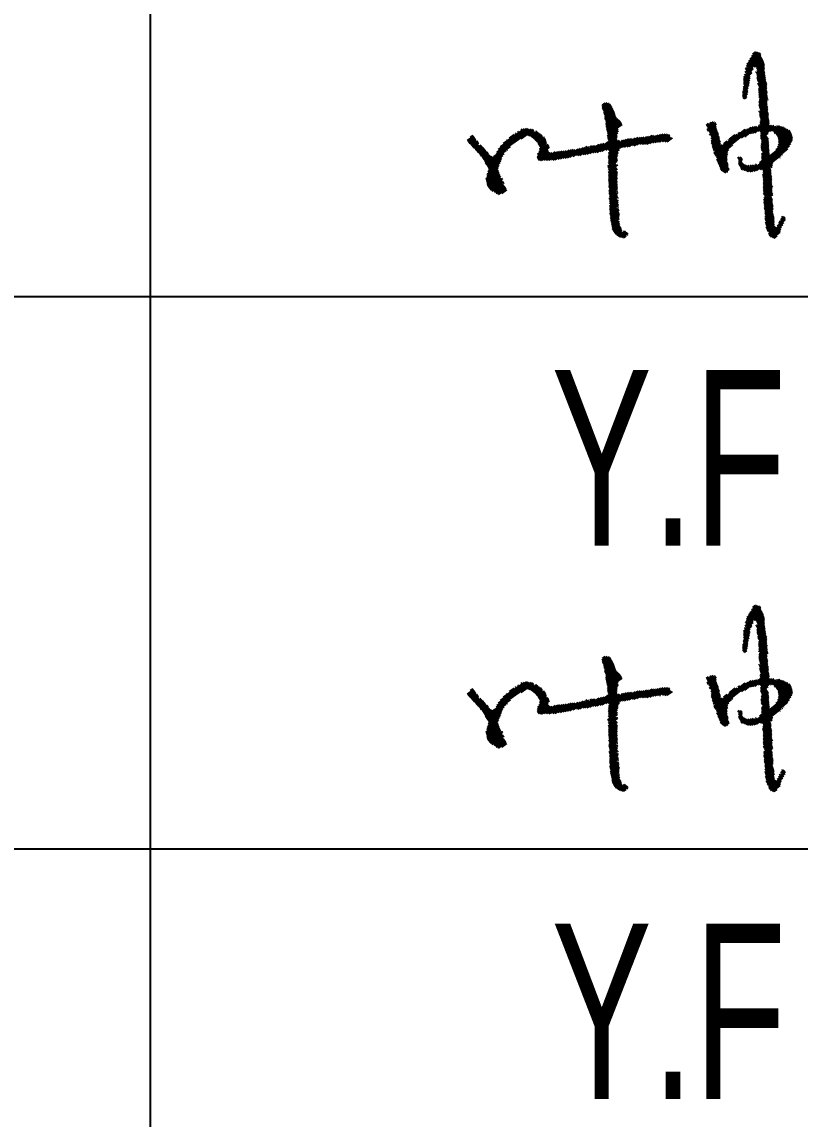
# Model space of a CAD drawing. Header units: millimetres. Extents: x -256 to 585, y -266 to 328.
# Drawn here: x 552.38 to 560.83, y -8.14 to 3.79 of the extents above; entities that cross this region are included whole.
import ezdxf

# ---------------------------------------------------------------- set-up
doc = ezdxf.new("R2010")
doc.units = ezdxf.units.MM
doc.styles.add('Arial Narrow', font='ARIALN.TTF', dxfattribs={"height": 0.2})

# ---------------------------------------------------------------- blocks, each defined once
blk = doc.blocks.new('Unknown-252070812-55925')
at = {"color": 7, "linetype": 'Continuous'}
for p, q in [((553.774, -17.219), (553.774, 24.834)), ((451.671, 0.803), (564.788, 0.803)), ((451.671, -5.205), (564.788, -5.205))]:
    blk.add_line(p, q, dxfattribs=at)
blk = doc.blocks.new('Unknown-252070812-55927')
at = {"color": 3, "linetype": 'Continuous'}
for p, q in [((560.308, 3.413), (560.37, 3.462)), ((560.321, 3.438), (560.354, 3.464)), ((560.236, 3.238), (560.426, 3.389)), ((560.248, 3.262), (560.421, 3.399)), ((560.257, 3.313), (560.408, 3.433)), ((560.257, 3.299), (560.409, 3.42)), ((560.259, 3.33), (560.407, 3.447)), ((560.265, 3.29), (560.415, 3.409)), ((560.278, 3.36), (560.396, 3.454)), ((560.29, 3.384), (560.381, 3.456)), ((560.334, 3.301), (560.431, 3.378)), ((560.35, 3.299), (560.436, 3.367)), ((560.362, 3.293), (560.439, 3.355)), ((560.363, 3.28), (560.443, 3.343)), ((560.224, 3.184), (560.309, 3.251)), ((560.224, 3.17), (560.31, 3.237)), ((560.242, 3.272), (560.264, 3.29)), ((560.247, 3.29), (560.25, 3.293)), ((560.248, 3.218), (560.325, 3.279)), ((560.252, 3.235), (560.324, 3.293)), ((560.352, 3.241), (560.357, 3.245)), ((560.358, 3.231), (560.449, 3.303)), ((560.366, 3.252), (560.372, 3.257)), ((560.366, 3.178), (560.45, 3.245)), ((560.367, 3.165), (560.452, 3.232)), ((560.368, 3.225), (560.449, 3.289)), ((560.368, 3.195), (560.449, 3.259)), ((560.369, 3.27), (560.447, 3.332)), ((560.369, 3.211), (560.449, 3.274)), ((560.374, 3.259), (560.449, 3.318)), ((560.219, 3.076), (560.282, 3.127)), ((560.219, 3.062), (560.28, 3.11)), ((560.221, 3.108), (560.288, 3.161)), ((560.224, 3.155), (560.292, 3.208)), ((560.224, 3.14), (560.289, 3.191)), ((560.224, 3.125), (560.293, 3.18)), ((560.228, 3.098), (560.284, 3.143)), ((560.231, 3.219), (560.234, 3.221)), ((560.233, 3.206), (560.247, 3.217)), ((560.37, 3.152), (560.453, 3.218)), ((560.374, 3.14), (560.455, 3.205)), ((560.376, 3.113), (560.459, 3.179)), ((560.379, 3.1), (560.461, 3.165)), ((560.384, 3.134), (560.457, 3.192)), ((560.384, 3.09), (560.463, 3.152)), ((560.386, 3.061), (560.472, 3.13)), ((560.386, 3.047), (560.472, 3.115)), ((560.39, 3.08), (560.465, 3.139)), ((560.213, 3.028), (560.271, 3.073)), ((560.213, 3.013), (560.267, 3.056)), ((560.213, 2.998), (560.267, 3.041)), ((560.213, 2.983), (560.267, 3.026)), ((560.213, 2.969), (560.261, 3.007)), ((560.219, 3.047), (560.275, 3.092)), ((560.219, 2.958), (560.257, 2.989)), ((560.386, 3.032), (560.472, 3.1)), ((560.386, 3.017), (560.472, 3.086)), ((560.391, 3.007), (560.472, 3.071)), ((560.391, 2.992), (560.472, 3.056)), ((560.391, 2.977), (560.474, 3.043)), ((560.391, 2.963), (560.479, 3.032)), ((560.391, 2.918), (560.479, 2.988)), ((560.395, 2.951), (560.477, 3.016)), ((560.398, 2.938), (560.476, 3)), ((558.684, 2.869), (558.739, 2.908)), ((558.685, 2.884), (558.717, 2.907)), ((558.685, 2.856), (558.754, 2.904)), ((558.688, 2.844), (558.766, 2.899)), ((558.692, 2.833), (558.776, 2.892)), ((558.696, 2.822), (558.782, 2.882)), ((558.705, 2.814), (558.787, 2.872)), ((560.229, 2.952), (560.254, 2.972)), ((560.388, 2.96), (560.389, 2.961)), ((560.391, 2.904), (560.48, 2.974)), ((560.391, 2.889), (560.484, 2.962)), ((560.391, 2.874), (560.478, 2.942)), ((560.391, 2.933), (560.392, 2.934)), ((560.392, 2.86), (560.478, 2.928)), ((560.392, 2.801), (560.484, 2.874)), ((560.396, 2.848), (560.478, 2.913)), ((560.399, 2.836), (560.478, 2.898)), ((560.402, 2.823), (560.478, 2.883)), ((560.48, 2.944), (560.487, 2.95)), ((558.702, 2.799), (558.793, 2.862)), ((558.704, 2.786), (558.799, 2.852)), ((558.707, 2.774), (558.804, 2.842)), ((558.712, 2.736), (558.817, 2.81)), ((558.713, 2.751), (558.813, 2.821)), ((558.715, 2.766), (558.809, 2.831)), ((558.716, 2.725), (558.821, 2.799)), ((558.722, 2.715), (558.825, 2.787)), ((558.724, 2.675), (558.838, 2.754)), ((558.725, 2.661), (558.844, 2.744)), ((558.726, 2.704), (558.829, 2.776)), ((558.726, 2.69), (558.833, 2.765)), ((560.387, 2.812), (560.397, 2.819)), ((560.397, 2.79), (560.483, 2.859)), ((560.397, 2.775), (560.483, 2.844)), ((560.397, 2.76), (560.483, 2.829)), ((560.399, 2.748), (560.483, 2.814)), ((560.401, 2.69), (560.489, 2.76)), ((560.402, 2.706), (560.489, 2.775)), ((560.402, 2.676), (560.489, 2.745)), ((560.405, 2.738), (560.489, 2.804)), ((560.406, 2.723), (560.489, 2.789)), ((557.558, 2.401), (557.88, 2.627)), ((557.579, 2.43), (557.866, 2.63)), ((557.611, 2.466), (557.84, 2.626)), ((558.727, 2.649), (558.852, 2.736)), ((558.729, 2.637), (558.861, 2.729)), ((558.732, 2.624), (558.87, 2.721)), ((558.735, 2.612), (558.878, 2.713)), ((558.738, 2.601), (558.886, 2.705)), ((558.741, 2.589), (558.892, 2.695)), ((558.742, 2.548), (558.856, 2.628)), ((558.743, 2.563), (558.899, 2.672)), ((558.744, 2.577), (558.896, 2.684)), ((559.816, 2.668), (559.84, 2.687)), ((559.819, 2.656), (559.853, 2.683)), ((559.825, 2.617), (559.92, 2.692)), ((559.826, 2.647), (559.894, 2.701)), ((559.829, 2.605), (559.925, 2.681)), ((559.832, 2.637), (559.899, 2.69)), ((559.841, 2.6), (559.923, 2.664)), ((559.846, 2.589), (559.923, 2.65)), ((559.855, 2.685), (559.87, 2.696)), ((559.856, 2.582), (559.924, 2.636)), ((559.907, 2.696), (559.912, 2.701)), ((559.915, 2.334), (560.303, 2.642)), ((559.924, 2.326), (560.328, 2.647)), ((560.196, 2.527), (560.352, 2.651)), ((560.232, 2.541), (560.368, 2.649)), ((560.262, 2.624), (560.267, 2.628)), ((560.295, 2.577), (560.495, 2.735)), ((560.324, 2.584), (560.498, 2.722)), ((560.342, 2.584), (560.499, 2.709)), ((560.38, 2.658), (560.382, 2.66)), ((560.381, 2.6), (560.5, 2.694)), ((560.396, 2.671), (560.397, 2.672)), ((560.399, 2.599), (560.497, 2.677)), ((560.406, 2.547), (560.554, 2.663)), ((560.407, 2.532), (560.558, 2.652)), ((560.409, 2.563), (560.535, 2.663)), ((560.411, 2.594), (560.503, 2.667)), ((560.412, 2.58), (560.517, 2.664)), ((560.512, 2.601), (560.575, 2.651)), ((560.534, 2.603), (560.603, 2.658)), ((560.546, 2.598), (560.619, 2.656)), ((560.552, 2.588), (560.627, 2.648)), ((560.557, 2.577), (560.644, 2.647)), ((560.569, 2.572), (560.659, 2.644)), ((560.576, 2.563), (560.668, 2.636)), ((560.58, 2.655), (560.584, 2.658)), ((560.583, 2.553), (560.678, 2.629)), ((557.221, 2.499), (557.29, 2.548)), ((557.224, 2.487), (557.296, 2.538)), ((557.231, 2.478), (557.303, 2.528)), ((557.239, 2.47), (557.31, 2.519)), ((557.247, 2.462), (557.315, 2.509)), ((557.253, 2.536), (557.28, 2.554)), ((557.509, 2.325), (557.931, 2.62)), ((557.533, 2.355), (557.915, 2.623)), ((557.54, 2.374), (557.895, 2.623)), ((557.676, 2.525), (557.729, 2.563)), ((557.741, 2.571), (557.753, 2.579)), ((557.767, 2.589), (557.778, 2.597)), ((557.803, 2.517), (557.941, 2.614)), ((557.804, 2.615), (557.812, 2.621)), ((557.875, 2.554), (557.941, 2.599)), ((557.891, 2.55), (557.951, 2.593)), ((557.903, 2.545), (557.978, 2.597)), ((557.913, 2.538), (557.987, 2.59)), ((557.922, 2.531), (557.995, 2.582)), ((557.932, 2.524), (558.005, 2.575)), ((557.941, 2.516), (558.015, 2.568)), ((557.95, 2.508), (558.026, 2.562)), ((557.958, 2.5), (558.034, 2.553)), ((557.962, 2.6), (557.964, 2.602)), ((557.966, 2.492), (558.035, 2.54)), ((557.974, 2.484), (558.043, 2.532)), ((557.982, 2.475), (558.058, 2.529)), ((557.987, 2.465), (558.066, 2.52)), ((557.991, 2.453), (558.071, 2.51)), ((558.051, 2.537), (558.052, 2.538)), ((558.582, 2.367), (558.846, 2.551)), ((558.606, 2.369), (558.845, 2.536)), ((558.627, 2.37), (558.844, 2.522)), ((558.66, 2.379), (558.845, 2.509)), ((558.744, 2.535), (558.854, 2.613)), ((558.746, 2.523), (558.861, 2.604)), ((558.749, 2.511), (558.853, 2.584)), ((558.753, 2.5), (558.847, 2.566)), ((558.755, 2.348), (558.994, 2.516)), ((558.756, 2.363), (558.974, 2.516)), ((558.761, 2.38), (558.947, 2.511)), ((558.877, 2.42), (559.014, 2.516)), ((558.905, 2.426), (559.047, 2.525)), ((558.926, 2.427), (559.076, 2.531)), ((558.953, 2.431), (559.098, 2.533)), ((558.978, 2.435), (559.117, 2.532)), ((559.013, 2.445), (559.141, 2.535)), ((559.029, 2.443), (559.169, 2.541)), ((559.06, 2.451), (559.191, 2.542)), ((559.094, 2.46), (559.227, 2.554)), ((559.113, 2.46), (559.246, 2.553)), ((559.133, 2.46), (559.265, 2.552)), ((559.153, 2.46), (559.29, 2.556)), ((559.173, 2.46), (559.32, 2.563)), ((559.201, 2.466), (559.346, 2.567)), ((559.234, 2.475), (559.366, 2.567)), ((559.259, 2.479), (559.385, 2.567)), ((559.284, 2.482), (559.403, 2.566)), ((559.315, 2.49), (559.418, 2.562)), ((559.334, 2.49), (559.42, 2.55)), ((559.351, 2.487), (559.427, 2.54)), ((559.368, 2.485), (559.432, 2.53)), ((559.39, 2.486), (559.449, 2.528)), ((559.848, 2.561), (559.928, 2.624)), ((559.861, 2.557), (559.934, 2.614)), ((559.867, 2.547), (559.936, 2.601)), ((559.868, 2.518), (559.946, 2.58)), ((559.87, 2.534), (559.942, 2.591)), ((559.873, 2.493), (559.951, 2.554)), ((559.873, 2.478), (559.957, 2.544)), ((559.873, 2.463), (559.958, 2.53)), ((559.88, 2.512), (559.949, 2.567)), ((559.88, 2.453), (559.959, 2.516)), ((559.902, 2.353), (560.237, 2.619)), ((559.908, 2.343), (560.255, 2.618)), ((560.006, 2.45), (560.149, 2.564)), ((560.059, 2.507), (560.061, 2.509)), ((560.067, 2.514), (560.129, 2.562)), ((560.161, 2.573), (560.179, 2.587)), ((560.292, 2.16), (560.751, 2.525)), ((560.311, 2.161), (560.75, 2.509)), ((560.315, 2.577), (560.318, 2.58)), ((560.409, 2.519), (560.486, 2.58)), ((560.413, 2.448), (560.491, 2.51)), ((560.415, 2.464), (560.49, 2.524)), ((560.416, 2.51), (560.468, 2.551)), ((560.417, 2.481), (560.484, 2.534)), ((560.419, 2.497), (560.478, 2.544)), ((560.573, 2.398), (560.751, 2.539)), ((560.589, 2.543), (560.69, 2.624)), ((560.592, 2.428), (560.749, 2.553)), ((560.594, 2.533), (560.704, 2.62)), ((560.598, 2.521), (560.709, 2.61)), ((560.599, 2.449), (560.744, 2.563)), ((560.601, 2.509), (560.725, 2.608)), ((560.603, 2.496), (560.731, 2.598)), ((560.603, 2.466), (560.74, 2.575)), ((560.604, 2.482), (560.736, 2.586)), ((557.255, 2.453), (557.313, 2.494)), ((557.263, 2.445), (557.333, 2.494)), ((557.271, 2.436), (557.338, 2.484)), ((557.278, 2.428), (557.343, 2.474)), ((557.286, 2.42), (557.337, 2.455)), ((557.294, 2.411), (557.347, 2.448)), ((557.302, 2.403), (557.369, 2.45)), ((557.31, 2.394), (557.375, 2.44)), ((557.317, 2.386), (557.384, 2.433)), ((557.325, 2.502), (557.325, 2.502)), ((557.325, 2.377), (557.393, 2.424)), ((557.333, 2.369), (557.401, 2.416)), ((557.341, 2.36), (557.409, 2.408)), ((557.348, 2.352), (557.416, 2.399)), ((557.358, 2.345), (557.421, 2.389)), ((557.416, 2.246), (557.685, 2.434)), ((557.424, 2.238), (557.64, 2.389)), ((557.643, 2.502), (557.646, 2.504)), ((557.648, 2.394), (557.655, 2.4)), ((557.979, 2.32), (558.096, 2.402)), ((557.981, 2.307), (558.095, 2.387)), ((557.982, 2.336), (558.111, 2.427)), ((557.985, 2.352), (558.107, 2.437)), ((557.999, 2.445), (558.069, 2.494)), ((557.999, 2.376), (558.103, 2.449)), ((558.004, 2.407), (558.079, 2.459)), ((558.006, 2.395), (558.095, 2.457)), ((558.007, 2.437), (558.078, 2.486)), ((558.01, 2.425), (558.079, 2.474)), ((558.07, 2.495), (558.074, 2.498)), ((558.15, 2.286), (558.295, 2.388)), ((558.204, 2.297), (558.35, 2.399)), ((558.229, 2.3), (558.373, 2.401)), ((558.259, 2.307), (558.39, 2.399)), ((558.282, 2.309), (558.422, 2.407)), ((558.305, 2.311), (558.448, 2.412)), ((558.313, 2.387), (558.324, 2.395)), ((558.333, 2.317), (558.481, 2.421)), ((558.366, 2.327), (558.502, 2.422)), ((558.403, 2.339), (558.537, 2.432)), ((558.42, 2.337), (558.544, 2.423)), ((558.442, 2.338), (558.592, 2.443)), ((558.477, 2.348), (558.611, 2.443)), ((558.496, 2.348), (558.649, 2.455)), ((558.507, 2.425), (558.521, 2.435)), ((558.519, 2.35), (558.68, 2.463)), ((558.549, 2.358), (558.705, 2.466)), ((558.55, 2.428), (558.57, 2.441)), ((558.684, 2.382), (558.851, 2.499)), ((558.723, 2.396), (558.87, 2.498)), ((558.747, 2.399), (558.88, 2.492)), ((558.753, 2.319), (558.87, 2.401)), ((558.754, 2.334), (558.864, 2.411)), ((558.759, 2.393), (558.918, 2.504)), ((558.865, 2.412), (558.876, 2.419)), ((558.894, 2.501), (558.895, 2.502)), ((559.306, 2.484), (559.312, 2.488)), ((559.882, 2.426), (559.97, 2.495)), ((559.883, 2.441), (559.962, 2.504)), ((559.887, 2.414), (559.968, 2.479)), ((559.893, 2.39), (559.97, 2.451)), ((559.894, 2.406), (559.97, 2.466)), ((559.899, 2.365), (560.005, 2.45)), ((559.909, 2.388), (559.99, 2.453)), ((559.933, 2.318), (560.087, 2.441)), ((559.936, 2.306), (560.058, 2.403)), ((560.005, 2.464), (560.043, 2.494)), ((560.093, 2.445), (560.104, 2.454)), ((560.335, 2.165), (560.745, 2.491)), ((560.362, 2.172), (560.735, 2.467)), ((560.397, 2.185), (560.719, 2.441)), ((560.412, 2.433), (560.492, 2.496)), ((560.412, 2.418), (560.493, 2.482)), ((560.413, 2.404), (560.493, 2.468)), ((560.414, 2.39), (560.494, 2.454)), ((560.415, 2.184), (560.7, 2.41)), ((560.42, 2.351), (560.497, 2.412)), ((560.42, 2.336), (560.498, 2.398)), ((560.422, 2.382), (560.495, 2.44)), ((560.428, 2.372), (560.496, 2.426)), ((557.361, 2.333), (557.428, 2.379)), ((557.371, 2.326), (557.439, 2.373)), ((557.378, 2.316), (557.448, 2.366)), ((557.385, 2.307), (557.449, 2.352)), ((557.391, 2.298), (557.458, 2.345)), ((557.398, 2.289), (557.467, 2.337)), ((557.403, 2.279), (557.475, 2.329)), ((557.408, 2.268), (557.487, 2.324)), ((557.414, 2.258), (557.507, 2.323)), ((557.428, 2.226), (557.617, 2.359)), ((557.435, 2.217), (557.603, 2.335)), ((557.444, 2.21), (557.593, 2.314)), ((557.449, 2.199), (557.59, 2.298)), ((557.451, 2.187), (557.581, 2.278)), ((557.983, 2.295), (558.103, 2.379)), ((557.992, 2.287), (558.111, 2.37)), ((558.006, 2.283), (558.123, 2.365)), ((558.024, 2.282), (558.141, 2.364)), ((558.05, 2.286), (558.176, 2.375)), ((558.07, 2.286), (558.201, 2.378)), ((558.089, 2.286), (558.224, 2.38)), ((558.107, 2.285), (558.248, 2.383)), ((558.134, 2.29), (558.269, 2.384)), ((558.173, 2.289), (558.311, 2.385)), ((558.746, 2.217), (558.848, 2.288)), ((558.748, 2.204), (558.847, 2.274)), ((558.751, 2.304), (558.856, 2.378)), ((558.753, 2.249), (558.843, 2.312)), ((558.754, 2.264), (558.849, 2.33)), ((558.755, 2.279), (558.854, 2.348)), ((558.756, 2.294), (558.856, 2.364)), ((558.759, 2.24), (558.849, 2.303)), ((559.927, 2.314), (559.932, 2.318)), ((559.928, 2.285), (560.048, 2.38)), ((559.934, 2.275), (560.044, 2.362)), ((559.939, 2.264), (560.05, 2.352)), ((559.943, 2.253), (560.04, 2.33)), ((559.948, 2.242), (560.04, 2.315)), ((559.953, 2.231), (560.04, 2.3)), ((559.957, 2.22), (560.04, 2.285)), ((559.962, 2.209), (560.042, 2.272)), ((560.159, 2.306), (560.175, 2.319)), ((560.167, 2.297), (560.192, 2.317)), ((560.167, 2.283), (560.205, 2.312)), ((560.167, 2.268), (560.208, 2.3)), ((560.167, 2.253), (560.206, 2.284)), ((560.167, 2.239), (560.206, 2.269)), ((560.395, 2.257), (560.502, 2.342)), ((560.42, 2.321), (560.499, 2.384)), ((560.42, 2.306), (560.5, 2.37)), ((560.42, 2.292), (560.501, 2.356)), ((560.429, 2.181), (560.629, 2.339)), ((560.614, 2.313), (560.617, 2.315)), ((560.636, 2.345), (560.643, 2.351)), ((560.652, 2.358), (560.654, 2.359)), ((557.422, 2.083), (557.55, 2.173)), ((557.424, 2.071), (557.557, 2.164)), ((557.428, 2.059), (557.563, 2.154)), ((557.433, 2.104), (557.55, 2.187)), ((557.434, 2.119), (557.554, 2.203)), ((557.435, 2.134), (557.559, 2.221)), ((557.445, 2.155), (557.565, 2.239)), ((557.448, 2.171), (557.574, 2.259)), ((557.554, 2.175), (557.558, 2.178)), ((558.75, 2.15), (558.834, 2.209)), ((558.753, 2.18), (558.838, 2.239)), ((558.754, 2.111), (558.837, 2.169)), ((558.755, 2.125), (558.849, 2.192)), ((558.755, 2.098), (558.85, 2.164)), ((558.755, 2.084), (558.849, 2.15)), ((558.756, 2.14), (558.844, 2.202)), ((558.76, 2.171), (558.853, 2.236)), ((558.764, 2.201), (558.83, 2.248)), ((558.845, 2.244), (558.847, 2.246)), ((559.969, 2.184), (560.052, 2.25)), ((559.97, 2.2), (560.048, 2.262)), ((559.976, 2.175), (560.052, 2.236)), ((559.986, 2.168), (560.052, 2.221)), ((559.996, 2.162), (560.053, 2.207)), ((560.005, 2.154), (560.062, 2.199)), ((560.016, 2.148), (560.065, 2.187)), ((560.046, 2.157), (560.048, 2.159)), ((560.173, 2.229), (560.21, 2.257)), ((560.179, 2.219), (560.217, 2.248)), ((560.185, 2.208), (560.227, 2.242)), ((560.189, 2.197), (560.237, 2.235)), ((560.193, 2.185), (560.249, 2.23)), ((560.207, 2.181), (560.263, 2.226)), ((560.221, 2.178), (560.281, 2.226)), ((560.234, 2.174), (560.288, 2.217)), ((560.247, 2.169), (560.327, 2.233)), ((560.259, 2.164), (560.343, 2.231)), ((560.275, 2.162), (560.366, 2.234)), ((560.291, 2.219), (560.306, 2.231)), ((560.352, 2.238), (560.36, 2.244)), ((560.43, 2.122), (560.516, 2.19)), ((560.43, 2.107), (560.518, 2.177)), ((560.431, 2.094), (560.518, 2.163)), ((560.432, 2.139), (560.514, 2.204)), ((560.434, 2.17), (560.537, 2.252)), ((560.435, 2.156), (560.535, 2.235)), ((560.437, 2.084), (560.518, 2.148)), ((560.518, 2.207), (560.531, 2.217)), ((557.43, 2.047), (557.563, 2.14)), ((557.432, 2.034), (557.571, 2.132)), ((557.434, 2.022), (557.576, 2.121)), ((557.436, 2.009), (557.58, 2.11)), ((557.441, 1.999), (557.578, 2.095)), ((557.447, 1.989), (557.588, 2.088)), ((557.454, 1.98), (557.603, 2.085)), ((557.462, 1.972), (557.597, 2.067)), ((557.471, 1.964), (557.604, 2.057)), ((557.48, 1.957), (557.613, 2.05)), ((557.489, 1.949), (557.604, 2.029)), ((557.595, 2.093), (557.596, 2.093)), ((557.61, 2.033), (557.619, 2.04)), ((558.756, 2.071), (558.848, 2.135)), ((558.757, 2.057), (558.846, 2.12)), ((558.757, 2.044), (558.845, 2.105)), ((558.757, 1.988), (558.848, 2.052)), ((558.758, 2.03), (558.85, 2.094)), ((558.758, 2.017), (558.846, 2.078)), ((558.759, 2.003), (558.845, 2.063)), ((558.763, 1.978), (558.846, 2.036)), ((560.437, 2.069), (560.518, 2.133)), ((560.437, 2.054), (560.524, 2.123)), ((560.437, 2.04), (560.526, 2.11)), ((560.437, 2.025), (560.527, 2.096)), ((560.437, 2.01), (560.528, 2.082)), ((560.437, 1.995), (560.528, 2.068)), ((560.437, 1.981), (560.527, 2.052)), ((560.437, 1.966), (560.527, 2.037)), ((557.507, 1.948), (557.608, 2.019)), ((557.514, 1.938), (557.619, 2.012)), ((557.526, 1.933), (557.625, 2.003)), ((557.532, 1.923), (557.632, 1.994)), ((557.544, 1.918), (557.638, 1.984)), ((557.556, 1.912), (557.641, 1.972)), ((557.591, 1.923), (557.646, 1.962)), ((558.759, 1.948), (558.849, 2.011)), ((558.759, 1.934), (558.85, 1.997)), ((558.759, 1.864), (558.842, 1.922)), ((558.76, 1.921), (558.851, 1.984)), ((558.761, 1.963), (558.849, 2.024)), ((558.763, 1.909), (558.84, 1.962)), ((558.764, 1.853), (558.85, 1.914)), ((558.768, 1.898), (558.839, 1.948)), ((558.768, 1.884), (558.839, 1.934)), ((558.843, 1.964), (558.851, 1.97)), ((558.844, 1.923), (558.855, 1.931)), ((558.847, 1.94), (558.855, 1.945)), ((560.436, 1.92), (560.539, 2.002)), ((560.437, 1.951), (560.528, 2.023)), ((560.439, 1.938), (560.532, 2.012)), ((560.441, 1.91), (560.529, 1.98)), ((560.441, 1.851), (560.539, 1.928)), ((560.442, 1.837), (560.536, 1.911)), ((560.443, 1.867), (560.531, 1.937)), ((560.45, 1.902), (560.529, 1.965)), ((560.45, 1.887), (560.529, 1.95)), ((558.765, 1.812), (558.842, 1.867)), ((558.765, 1.743), (558.859, 1.809)), ((558.766, 1.827), (558.855, 1.889)), ((558.766, 1.758), (558.855, 1.82)), ((558.767, 1.842), (558.845, 1.896)), ((558.767, 1.772), (558.856, 1.834)), ((558.768, 1.787), (558.86, 1.851)), ((558.77, 1.802), (558.847, 1.856)), ((558.77, 1.732), (558.861, 1.796)), ((558.85, 1.872), (558.86, 1.879)), ((560.44, 1.82), (560.525, 1.888)), ((560.445, 1.81), (560.53, 1.877)), ((560.446, 1.781), (560.535, 1.852)), ((560.446, 1.766), (560.535, 1.837)), ((560.448, 1.753), (560.535, 1.822)), ((560.449, 1.798), (560.535, 1.866)), ((560.452, 1.741), (560.539, 1.81)), ((560.459, 1.732), (560.542, 1.798)), ((558.768, 1.703), (558.852, 1.762)), ((558.769, 1.718), (558.843, 1.77)), ((558.769, 1.69), (558.865, 1.757)), ((558.774, 1.68), (558.866, 1.744)), ((558.775, 1.652), (558.866, 1.716)), ((558.776, 1.667), (558.865, 1.729)), ((558.776, 1.639), (558.871, 1.705)), ((558.778, 1.627), (558.873, 1.693)), ((558.781, 1.615), (558.869, 1.677)), ((558.852, 1.776), (558.861, 1.782)), ((560.452, 1.727), (560.453, 1.727)), ((560.453, 1.713), (560.543, 1.784)), ((560.453, 1.639), (560.541, 1.709)), ((560.455, 1.67), (560.539, 1.736)), ((560.456, 1.7), (560.543, 1.769)), ((560.457, 1.686), (560.541, 1.753)), ((560.458, 1.599), (560.552, 1.673)), ((560.459, 1.628), (560.546, 1.698)), ((560.463, 1.617), (560.549, 1.685)), ((560.466, 1.664), (560.536, 1.72)), ((560.623, 1.641), (560.662, 1.672)), ((560.637, 1.667), (560.648, 1.676)), ((558.784, 1.603), (558.866, 1.661)), ((558.787, 1.591), (558.867, 1.647)), ((558.789, 1.579), (558.856, 1.626)), ((558.79, 1.565), (558.868, 1.62)), ((558.791, 1.552), (558.866, 1.605)), ((558.794, 1.54), (558.874, 1.597)), ((558.797, 1.529), (558.87, 1.58)), ((558.802, 1.518), (558.88, 1.573)), ((558.808, 1.509), (558.885, 1.562)), ((558.814, 1.499), (558.889, 1.552)), ((558.868, 1.62), (558.871, 1.622)), ((560.453, 1.654), (560.461, 1.66)), ((560.46, 1.585), (560.553, 1.659)), ((560.464, 1.574), (560.554, 1.645)), ((560.465, 1.545), (560.553, 1.615)), ((560.468, 1.562), (560.555, 1.631)), ((560.473, 1.536), (560.551, 1.599)), ((560.478, 1.526), (560.556, 1.588)), ((560.48, 1.513), (560.554, 1.571)), ((560.49, 1.506), (560.564, 1.565)), ((560.497, 1.497), (560.575, 1.558)), ((560.557, 1.5), (560.632, 1.56)), ((560.566, 1.522), (560.648, 1.587)), ((560.575, 1.544), (560.657, 1.609)), ((560.588, 1.569), (560.673, 1.636)), ((560.603, 1.596), (560.675, 1.653)), ((560.61, 1.616), (560.625, 1.628)), ((560.633, 1.634), (560.672, 1.665)), ((558.821, 1.49), (558.894, 1.541)), ((558.829, 1.481), (558.895, 1.527)), ((558.838, 1.474), (558.893, 1.512)), ((558.847, 1.467), (558.905, 1.507)), ((558.857, 1.459), (558.936, 1.515)), ((558.868, 1.453), (558.944, 1.507)), ((558.883, 1.449), (558.924, 1.479)), ((558.895, 1.444), (558.964, 1.493)), ((558.914, 1.513), (558.919, 1.517)), ((558.916, 1.445), (558.944, 1.464)), ((558.924, 1.479), (558.954, 1.5)), ((558.95, 1.469), (558.963, 1.478)), ((560.495, 1.481), (560.575, 1.544)), ((560.498, 1.468), (560.566, 1.522)), ((560.511, 1.463), (560.557, 1.5)), ((560.514, 1.451), (560.547, 1.478)), ((560.528, 1.447), (560.538, 1.455)), ((560.537, 1.44), (560.618, 1.504)), ((560.538, 1.455), (560.621, 1.521)), ((560.547, 1.478), (560.625, 1.539)), ((560.554, 1.439), (560.584, 1.462)), ((560.248, -2.758), (560.421, -2.621)), ((560.257, -2.707), (560.408, -2.587)), ((560.257, -2.721), (560.409, -2.6)), ((560.259, -2.69), (560.407, -2.573)), ((560.265, -2.73), (560.415, -2.61)), ((560.278, -2.66), (560.396, -2.566)), ((560.29, -2.636), (560.381, -2.564)), ((560.308, -2.607), (560.37, -2.558)), ((560.321, -2.581), (560.354, -2.556)), ((560.236, -2.782), (560.426, -2.631)), ((560.242, -2.748), (560.264, -2.73)), ((560.247, -2.729), (560.25, -2.727)), ((560.248, -2.802), (560.325, -2.741)), ((560.252, -2.784), (560.324, -2.727)), ((560.334, -2.719), (560.431, -2.642)), ((560.35, -2.721), (560.436, -2.653)), ((560.358, -2.788), (560.449, -2.716)), ((560.362, -2.727), (560.439, -2.665)), ((560.363, -2.74), (560.443, -2.677)), ((560.368, -2.795), (560.449, -2.731)), ((560.369, -2.75), (560.447, -2.688)), ((560.374, -2.761), (560.449, -2.702)), ((560.221, -2.912), (560.288, -2.859)), ((560.224, -2.836), (560.309, -2.769)), ((560.224, -2.85), (560.31, -2.782)), ((560.224, -2.865), (560.292, -2.812)), ((560.224, -2.88), (560.289, -2.829)), ((560.224, -2.895), (560.293, -2.84)), ((560.231, -2.801), (560.234, -2.799)), ((560.233, -2.814), (560.247, -2.803)), ((560.352, -2.779), (560.357, -2.775)), ((560.366, -2.768), (560.372, -2.763)), ((560.366, -2.842), (560.45, -2.775)), ((560.367, -2.855), (560.452, -2.788)), ((560.368, -2.825), (560.449, -2.761)), ((560.369, -2.809), (560.449, -2.746)), ((560.37, -2.868), (560.453, -2.801)), ((560.374, -2.88), (560.455, -2.815)), ((560.376, -2.907), (560.459, -2.841)), ((560.379, -2.92), (560.461, -2.855)), ((560.384, -2.886), (560.457, -2.828)), ((560.213, -2.992), (560.271, -2.947)), ((560.213, -3.007), (560.267, -2.964)), ((560.213, -3.022), (560.267, -2.979)), ((560.219, -2.943), (560.282, -2.893)), ((560.219, -2.958), (560.28, -2.91)), ((560.219, -2.973), (560.275, -2.928)), ((560.228, -2.922), (560.284, -2.877)), ((560.384, -2.93), (560.463, -2.868)), ((560.386, -2.959), (560.472, -2.89)), ((560.386, -2.973), (560.472, -2.905)), ((560.386, -2.988), (560.472, -2.92)), ((560.386, -3.003), (560.472, -2.934)), ((560.39, -2.94), (560.465, -2.881)), ((560.391, -3.013), (560.472, -2.949)), ((560.391, -3.028), (560.472, -2.964)), ((560.391, -3.043), (560.474, -2.977)), ((560.213, -3.037), (560.267, -2.994)), ((560.213, -3.051), (560.261, -3.013)), ((560.219, -3.062), (560.257, -3.031)), ((560.229, -3.068), (560.254, -3.048)), ((560.388, -3.06), (560.389, -3.059)), ((560.391, -3.057), (560.479, -2.988)), ((560.391, -3.102), (560.479, -3.032)), ((560.391, -3.116), (560.48, -3.046)), ((560.391, -3.131), (560.484, -3.058)), ((560.391, -3.146), (560.478, -3.077)), ((560.391, -3.087), (560.392, -3.086)), ((560.392, -3.16), (560.478, -3.092)), ((560.395, -3.069), (560.477, -3.004)), ((560.398, -3.082), (560.476, -3.02)), ((560.48, -3.076), (560.487, -3.07)), ((558.684, -3.151), (558.739, -3.112)), ((558.685, -3.136), (558.717, -3.113)), ((558.685, -3.164), (558.754, -3.116)), ((558.688, -3.176), (558.766, -3.121)), ((558.692, -3.187), (558.776, -3.128)), ((558.696, -3.198), (558.782, -3.138)), ((558.702, -3.221), (558.793, -3.158)), ((558.704, -3.234), (558.799, -3.168)), ((558.705, -3.206), (558.787, -3.148)), ((558.707, -3.245), (558.804, -3.178)), ((558.712, -3.284), (558.817, -3.21)), ((558.713, -3.269), (558.813, -3.199)), ((558.715, -3.254), (558.809, -3.188)), ((558.716, -3.295), (558.821, -3.221)), ((560.387, -3.208), (560.397, -3.2)), ((560.392, -3.219), (560.484, -3.146)), ((560.396, -3.172), (560.478, -3.107)), ((560.397, -3.23), (560.483, -3.161)), ((560.397, -3.245), (560.483, -3.176)), ((560.397, -3.259), (560.483, -3.191)), ((560.399, -3.184), (560.478, -3.122)), ((560.399, -3.272), (560.483, -3.206)), ((560.402, -3.196), (560.478, -3.136)), ((560.405, -3.282), (560.489, -3.216)), ((558.722, -3.305), (558.825, -3.233)), ((558.724, -3.345), (558.838, -3.266)), ((558.725, -3.358), (558.844, -3.275)), ((558.726, -3.316), (558.829, -3.244)), ((558.726, -3.33), (558.833, -3.255)), ((558.727, -3.371), (558.852, -3.284)), ((558.729, -3.383), (558.861, -3.291)), ((558.732, -3.395), (558.87, -3.299)), ((558.735, -3.407), (558.878, -3.307)), ((558.738, -3.419), (558.886, -3.315)), ((558.741, -3.43), (558.892, -3.325)), ((558.744, -3.443), (558.896, -3.336)), ((559.816, -3.352), (559.84, -3.333)), ((559.819, -3.364), (559.853, -3.337)), ((559.825, -3.403), (559.92, -3.328)), ((559.826, -3.373), (559.894, -3.319)), ((559.829, -3.415), (559.925, -3.339)), ((559.832, -3.383), (559.899, -3.33)), ((559.855, -3.335), (559.87, -3.324)), ((559.907, -3.324), (559.912, -3.319)), ((560.295, -3.443), (560.495, -3.285)), ((560.324, -3.436), (560.498, -3.297)), ((560.342, -3.436), (560.499, -3.311)), ((560.381, -3.42), (560.5, -3.326)), ((560.401, -3.33), (560.489, -3.26)), ((560.402, -3.314), (560.489, -3.245)), ((560.402, -3.344), (560.489, -3.275)), ((560.406, -3.297), (560.489, -3.231)), ((557.509, -3.695), (557.931, -3.4)), ((557.533, -3.665), (557.915, -3.397)), ((557.54, -3.646), (557.895, -3.397)), ((557.558, -3.619), (557.88, -3.393)), ((557.579, -3.59), (557.866, -3.389)), ((557.611, -3.554), (557.84, -3.394)), ((557.676, -3.494), (557.729, -3.457)), ((557.741, -3.449), (557.753, -3.441)), ((557.767, -3.431), (557.778, -3.423)), ((557.803, -3.503), (557.941, -3.406)), ((557.804, -3.405), (557.812, -3.399)), ((557.875, -3.466), (557.941, -3.42)), ((557.891, -3.469), (557.951, -3.427)), ((557.903, -3.475), (557.978, -3.422)), ((557.913, -3.482), (557.987, -3.43)), ((557.922, -3.489), (557.995, -3.438)), ((557.932, -3.496), (558.005, -3.445)), ((557.941, -3.504), (558.015, -3.452)), ((557.95, -3.512), (558.026, -3.458)), ((557.962, -3.42), (557.964, -3.418)), ((558.742, -3.472), (558.856, -3.392)), ((558.743, -3.457), (558.899, -3.348)), ((558.744, -3.485), (558.854, -3.407)), ((558.746, -3.497), (558.861, -3.416)), ((558.749, -3.509), (558.853, -3.436)), ((558.753, -3.52), (558.847, -3.454)), ((559.173, -3.56), (559.32, -3.457)), ((559.201, -3.554), (559.346, -3.452)), ((559.234, -3.545), (559.366, -3.453)), ((559.259, -3.541), (559.385, -3.453)), ((559.284, -3.537), (559.403, -3.454)), ((559.315, -3.53), (559.418, -3.458)), ((559.841, -3.42), (559.923, -3.356)), ((559.846, -3.431), (559.923, -3.37)), ((559.848, -3.459), (559.928, -3.395)), ((559.856, -3.438), (559.924, -3.384)), ((559.861, -3.463), (559.934, -3.406)), ((559.867, -3.473), (559.936, -3.419)), ((559.868, -3.502), (559.946, -3.44)), ((559.87, -3.486), (559.942, -3.429)), ((559.88, -3.507), (559.949, -3.453)), ((559.902, -3.667), (560.237, -3.401)), ((559.908, -3.677), (560.255, -3.402)), ((559.915, -3.686), (560.303, -3.378)), ((559.924, -3.694), (560.328, -3.373)), ((560.006, -3.57), (560.149, -3.456)), ((560.067, -3.506), (560.129, -3.457)), ((560.161, -3.447), (560.179, -3.433)), ((560.196, -3.493), (560.352, -3.369)), ((560.232, -3.479), (560.368, -3.371)), ((560.262, -3.396), (560.267, -3.392)), ((560.315, -3.443), (560.318, -3.44)), ((560.38, -3.361), (560.382, -3.36)), ((560.396, -3.349), (560.397, -3.348)), ((560.399, -3.421), (560.497, -3.343)), ((560.406, -3.473), (560.554, -3.357)), ((560.407, -3.487), (560.558, -3.367)), ((560.409, -3.457), (560.535, -3.357)), ((560.409, -3.501), (560.486, -3.44)), ((560.411, -3.425), (560.503, -3.353)), ((560.412, -3.44), (560.517, -3.356)), ((560.512, -3.419), (560.575, -3.369)), ((560.534, -3.417), (560.603, -3.362)), ((560.546, -3.422), (560.619, -3.364)), ((560.552, -3.432), (560.627, -3.372)), ((560.557, -3.443), (560.644, -3.373)), ((560.569, -3.448), (560.659, -3.376)), ((560.576, -3.457), (560.668, -3.384)), ((560.58, -3.365), (560.584, -3.362)), ((560.583, -3.466), (560.678, -3.391)), ((560.589, -3.476), (560.69, -3.396)), ((560.594, -3.487), (560.704, -3.4)), ((560.598, -3.499), (560.709, -3.41)), ((560.599, -3.571), (560.744, -3.457)), ((560.601, -3.511), (560.725, -3.412)), ((560.603, -3.524), (560.731, -3.422)), ((560.603, -3.554), (560.74, -3.445)), ((560.604, -3.538), (560.736, -3.433)), ((557.221, -3.521), (557.29, -3.472)), ((557.224, -3.533), (557.296, -3.482)), ((557.231, -3.541), (557.303, -3.491)), ((557.239, -3.55), (557.31, -3.5)), ((557.247, -3.558), (557.315, -3.511)), ((557.253, -3.484), (557.28, -3.465)), ((557.255, -3.567), (557.313, -3.526)), ((557.263, -3.575), (557.333, -3.526)), ((557.271, -3.583), (557.338, -3.536)), ((557.278, -3.592), (557.343, -3.546)), ((557.286, -3.6), (557.337, -3.565)), ((557.294, -3.609), (557.347, -3.571)), ((557.302, -3.617), (557.369, -3.57)), ((557.325, -3.518), (557.325, -3.518)), ((557.643, -3.517), (557.646, -3.516)), ((557.958, -3.519), (558.034, -3.466)), ((557.966, -3.528), (558.035, -3.48)), ((557.974, -3.536), (558.043, -3.488)), ((557.982, -3.544), (558.058, -3.491)), ((557.987, -3.555), (558.066, -3.5)), ((557.991, -3.566), (558.071, -3.51)), ((557.999, -3.575), (558.069, -3.526)), ((557.999, -3.644), (558.103, -3.571)), ((558.004, -3.613), (558.079, -3.56)), ((558.006, -3.625), (558.095, -3.563)), ((558.007, -3.583), (558.078, -3.533)), ((558.01, -3.595), (558.079, -3.546)), ((558.051, -3.483), (558.052, -3.482)), ((558.07, -3.525), (558.074, -3.522)), ((558.442, -3.682), (558.592, -3.577)), ((558.477, -3.671), (558.611, -3.577)), ((558.496, -3.672), (558.649, -3.565)), ((558.519, -3.67), (558.68, -3.557)), ((558.549, -3.662), (558.705, -3.554)), ((558.55, -3.592), (558.57, -3.578)), ((558.582, -3.653), (558.846, -3.469)), ((558.606, -3.651), (558.845, -3.483)), ((558.627, -3.65), (558.844, -3.498)), ((558.66, -3.641), (558.845, -3.511)), ((558.684, -3.638), (558.851, -3.521)), ((558.723, -3.624), (558.87, -3.521)), ((558.747, -3.621), (558.88, -3.528)), ((558.755, -3.672), (558.994, -3.504)), ((558.756, -3.657), (558.974, -3.504)), ((558.759, -3.627), (558.918, -3.516)), ((558.761, -3.639), (558.947, -3.509)), ((558.877, -3.6), (559.014, -3.504)), ((558.894, -3.519), (558.895, -3.518)), ((558.905, -3.594), (559.047, -3.495)), ((558.926, -3.593), (559.076, -3.489)), ((558.953, -3.589), (559.098, -3.487)), ((558.978, -3.585), (559.117, -3.488)), ((559.013, -3.575), (559.141, -3.485)), ((559.029, -3.577), (559.169, -3.479)), ((559.06, -3.569), (559.191, -3.478)), ((559.094, -3.56), (559.227, -3.466)), ((559.113, -3.56), (559.246, -3.467)), ((559.133, -3.56), (559.265, -3.468)), ((559.153, -3.56), (559.29, -3.464)), ((559.306, -3.536), (559.312, -3.532)), ((559.334, -3.53), (559.42, -3.47)), ((559.351, -3.533), (559.427, -3.48)), ((559.368, -3.535), (559.432, -3.49)), ((559.39, -3.533), (559.449, -3.492)), ((559.873, -3.527), (559.951, -3.466)), ((559.873, -3.542), (559.957, -3.476)), ((559.873, -3.557), (559.958, -3.49)), ((559.88, -3.566), (559.959, -3.504)), ((559.882, -3.594), (559.97, -3.525)), ((559.883, -3.579), (559.962, -3.516)), ((559.887, -3.605), (559.968, -3.541)), ((559.893, -3.63), (559.97, -3.569)), ((559.894, -3.614), (559.97, -3.554)), ((559.899, -3.655), (560.005, -3.57)), ((559.909, -3.632), (559.99, -3.567)), ((559.933, -3.702), (560.087, -3.579)), ((560.005, -3.556), (560.043, -3.526)), ((560.059, -3.513), (560.061, -3.511)), ((560.093, -3.575), (560.104, -3.566)), ((560.292, -3.86), (560.751, -3.495)), ((560.311, -3.859), (560.75, -3.51)), ((560.335, -3.855), (560.745, -3.529)), ((560.362, -3.848), (560.735, -3.552)), ((560.397, -3.835), (560.719, -3.579)), ((560.412, -3.587), (560.492, -3.524)), ((560.412, -3.602), (560.493, -3.538)), ((560.413, -3.572), (560.491, -3.51)), ((560.413, -3.616), (560.493, -3.552)), ((560.414, -3.63), (560.494, -3.566)), ((560.415, -3.555), (560.49, -3.496)), ((560.416, -3.51), (560.468, -3.469)), ((560.417, -3.539), (560.484, -3.486)), ((560.419, -3.523), (560.478, -3.476)), ((560.573, -3.622), (560.751, -3.481)), ((560.592, -3.592), (560.749, -3.467)), ((557.31, -3.626), (557.375, -3.58)), ((557.317, -3.634), (557.384, -3.587)), ((557.325, -3.643), (557.393, -3.595)), ((557.333, -3.651), (557.401, -3.603)), ((557.341, -3.66), (557.409, -3.612)), ((557.348, -3.668), (557.416, -3.621)), ((557.358, -3.675), (557.421, -3.631)), ((557.361, -3.687), (557.428, -3.64)), ((557.371, -3.694), (557.439, -3.647)), ((557.378, -3.703), (557.448, -3.654)), ((557.385, -3.712), (557.449, -3.668)), ((557.391, -3.722), (557.458, -3.675)), ((557.398, -3.731), (557.467, -3.683)), ((557.403, -3.741), (557.475, -3.691)), ((557.408, -3.751), (557.487, -3.696)), ((557.414, -3.762), (557.507, -3.696)), ((557.416, -3.774), (557.685, -3.585)), ((557.424, -3.782), (557.64, -3.631)), ((557.428, -3.794), (557.617, -3.661)), ((557.435, -3.803), (557.603, -3.685)), ((557.648, -3.626), (557.655, -3.62)), ((557.979, -3.7), (558.096, -3.618)), ((557.981, -3.713), (558.095, -3.633)), ((557.982, -3.684), (558.111, -3.593)), ((557.983, -3.725), (558.103, -3.641)), ((557.985, -3.668), (558.107, -3.583)), ((557.992, -3.733), (558.111, -3.649)), ((558.006, -3.737), (558.123, -3.655)), ((558.024, -3.738), (558.141, -3.656)), ((558.05, -3.734), (558.176, -3.645)), ((558.07, -3.733), (558.201, -3.642)), ((558.089, -3.734), (558.224, -3.639)), ((558.107, -3.735), (558.248, -3.637)), ((558.134, -3.73), (558.269, -3.636)), ((558.15, -3.734), (558.295, -3.632)), ((558.173, -3.731), (558.311, -3.635)), ((558.204, -3.723), (558.35, -3.621)), ((558.229, -3.72), (558.373, -3.619)), ((558.259, -3.713), (558.39, -3.621)), ((558.282, -3.711), (558.422, -3.612)), ((558.305, -3.708), (558.448, -3.608)), ((558.313, -3.633), (558.324, -3.625)), ((558.333, -3.703), (558.481, -3.599)), ((558.366, -3.693), (558.502, -3.598)), ((558.403, -3.681), (558.537, -3.588)), ((558.42, -3.683), (558.544, -3.597)), ((558.507, -3.594), (558.521, -3.585)), ((558.751, -3.716), (558.856, -3.642)), ((558.753, -3.701), (558.87, -3.619)), ((558.754, -3.686), (558.864, -3.609)), ((558.754, -3.756), (558.849, -3.689)), ((558.755, -3.741), (558.854, -3.672)), ((558.756, -3.726), (558.856, -3.656)), ((558.865, -3.608), (558.876, -3.601)), ((559.928, -3.735), (560.048, -3.64)), ((559.934, -3.745), (560.044, -3.658)), ((559.936, -3.714), (560.058, -3.617)), ((559.939, -3.756), (560.05, -3.668)), ((559.943, -3.767), (560.04, -3.69)), ((560.395, -3.763), (560.502, -3.678)), ((560.415, -3.836), (560.7, -3.61)), ((560.42, -3.669), (560.497, -3.608)), ((560.42, -3.684), (560.498, -3.622)), ((560.42, -3.699), (560.499, -3.636)), ((560.42, -3.713), (560.5, -3.65)), ((560.42, -3.728), (560.501, -3.664)), ((560.422, -3.638), (560.495, -3.58)), ((560.428, -3.648), (560.496, -3.594)), ((560.429, -3.839), (560.629, -3.681)), ((560.636, -3.675), (560.643, -3.669)), ((560.652, -3.662), (560.654, -3.66)), ((557.434, -3.901), (557.554, -3.817)), ((557.435, -3.886), (557.559, -3.799)), ((557.444, -3.81), (557.593, -3.706)), ((557.445, -3.865), (557.565, -3.781)), ((557.448, -3.849), (557.574, -3.761)), ((557.449, -3.821), (557.59, -3.722)), ((557.451, -3.833), (557.581, -3.742)), ((558.746, -3.803), (558.848, -3.732)), ((558.748, -3.816), (558.847, -3.746)), ((558.75, -3.87), (558.834, -3.811)), ((558.753, -3.77), (558.843, -3.707)), ((558.753, -3.84), (558.838, -3.781)), ((558.756, -3.88), (558.844, -3.818)), ((558.759, -3.78), (558.849, -3.717)), ((558.76, -3.849), (558.853, -3.784)), ((558.764, -3.818), (558.83, -3.772)), ((558.845, -3.776), (558.847, -3.774)), ((559.927, -3.706), (559.932, -3.702)), ((559.948, -3.778), (560.04, -3.705)), ((559.953, -3.789), (560.04, -3.72)), ((559.957, -3.8), (560.04, -3.734)), ((559.962, -3.811), (560.042, -3.748)), ((559.969, -3.836), (560.052, -3.77)), ((559.97, -3.819), (560.048, -3.758)), ((559.976, -3.845), (560.052, -3.784)), ((559.986, -3.851), (560.052, -3.799)), ((559.996, -3.858), (560.053, -3.813)), ((560.159, -3.714), (560.175, -3.701)), ((560.167, -3.723), (560.192, -3.703)), ((560.167, -3.737), (560.205, -3.707)), ((560.167, -3.752), (560.208, -3.72)), ((560.167, -3.767), (560.206, -3.736)), ((560.167, -3.781), (560.206, -3.751)), ((560.173, -3.791), (560.21, -3.762)), ((560.179, -3.801), (560.217, -3.772)), ((560.185, -3.812), (560.227, -3.778)), ((560.189, -3.823), (560.237, -3.785)), ((560.193, -3.835), (560.249, -3.79)), ((560.207, -3.839), (560.263, -3.794)), ((560.221, -3.842), (560.281, -3.794)), ((560.234, -3.846), (560.288, -3.803)), ((560.247, -3.851), (560.327, -3.787)), ((560.259, -3.856), (560.343, -3.789)), ((560.275, -3.858), (560.366, -3.786)), ((560.291, -3.801), (560.306, -3.789)), ((560.352, -3.782), (560.36, -3.776)), ((560.432, -3.881), (560.514, -3.816)), ((560.434, -3.85), (560.537, -3.768)), ((560.435, -3.864), (560.535, -3.785)), ((560.518, -3.813), (560.531, -3.803)), ((560.614, -3.707), (560.617, -3.705)), ((557.422, -3.937), (557.55, -3.847)), ((557.424, -3.949), (557.557, -3.856)), ((557.428, -3.96), (557.563, -3.866)), ((557.43, -3.973), (557.563, -3.88)), ((557.432, -3.985), (557.571, -3.888)), ((557.433, -3.915), (557.55, -3.833)), ((557.434, -3.998), (557.576, -3.899)), ((557.436, -4.01), (557.58, -3.91)), ((557.441, -4.021), (557.578, -3.925)), ((557.447, -4.03), (557.588, -3.932)), ((557.454, -4.039), (557.603, -3.935)), ((557.554, -3.845), (557.558, -3.842)), ((557.595, -3.927), (557.596, -3.926)), ((558.754, -3.909), (558.837, -3.851)), ((558.755, -3.894), (558.849, -3.828)), ((558.755, -3.922), (558.85, -3.856)), ((558.755, -3.936), (558.849, -3.87)), ((558.756, -3.949), (558.848, -3.885)), ((558.757, -3.963), (558.846, -3.9)), ((558.757, -3.976), (558.845, -3.914)), ((558.758, -3.99), (558.85, -3.925)), ((560.005, -3.866), (560.062, -3.82)), ((560.016, -3.872), (560.065, -3.833)), ((560.046, -3.863), (560.048, -3.861)), ((560.43, -3.898), (560.516, -3.829)), ((560.43, -3.913), (560.518, -3.842)), ((560.431, -3.926), (560.518, -3.857)), ((560.437, -3.936), (560.518, -3.872)), ((560.437, -3.951), (560.518, -3.887)), ((560.437, -3.965), (560.524, -3.897)), ((560.437, -3.98), (560.526, -3.91)), ((560.437, -3.995), (560.527, -3.924)), ((560.437, -4.01), (560.528, -3.938)), ((557.462, -4.048), (557.597, -3.953)), ((557.471, -4.056), (557.604, -3.963)), ((557.48, -4.063), (557.613, -3.97)), ((557.489, -4.071), (557.604, -3.991)), ((557.507, -4.072), (557.608, -4.001)), ((557.514, -4.081), (557.619, -4.008)), ((557.526, -4.087), (557.625, -4.017)), ((557.532, -4.097), (557.632, -4.026)), ((557.544, -4.102), (557.638, -4.036)), ((557.556, -4.108), (557.641, -4.048)), ((557.61, -3.986), (557.619, -3.98)), ((558.757, -4.032), (558.848, -3.968)), ((558.758, -4.003), (558.846, -3.942)), ((558.759, -4.017), (558.845, -3.956)), ((558.759, -4.072), (558.849, -4.009)), ((558.759, -4.086), (558.85, -4.023)), ((558.76, -4.099), (558.851, -4.036)), ((558.761, -4.057), (558.849, -3.996)), ((558.763, -4.042), (558.846, -3.984)), ((558.843, -4.055), (558.851, -4.05)), ((560.436, -4.1), (560.539, -4.018)), ((560.437, -4.024), (560.528, -3.952)), ((560.437, -4.039), (560.527, -3.968)), ((560.437, -4.054), (560.527, -3.983)), ((560.437, -4.069), (560.528, -3.997)), ((560.439, -4.082), (560.532, -4.008)), ((560.441, -4.11), (560.529, -4.04)), ((560.45, -4.118), (560.529, -4.055)), ((557.591, -4.097), (557.646, -4.058)), ((558.759, -4.156), (558.842, -4.097)), ((558.763, -4.111), (558.84, -4.058)), ((558.764, -4.167), (558.85, -4.106)), ((558.765, -4.208), (558.842, -4.153)), ((558.766, -4.193), (558.855, -4.131)), ((558.767, -4.178), (558.845, -4.123)), ((558.768, -4.122), (558.839, -4.072)), ((558.768, -4.136), (558.839, -4.086)), ((558.768, -4.233), (558.86, -4.169)), ((558.77, -4.218), (558.847, -4.164)), ((558.844, -4.097), (558.855, -4.089)), ((558.847, -4.08), (558.855, -4.075)), ((558.85, -4.148), (558.86, -4.141)), ((560.44, -4.2), (560.525, -4.132)), ((560.441, -4.169), (560.539, -4.091)), ((560.442, -4.183), (560.536, -4.108)), ((560.443, -4.153), (560.531, -4.083)), ((560.445, -4.21), (560.53, -4.143)), ((560.446, -4.239), (560.535, -4.168)), ((560.449, -4.222), (560.535, -4.153)), ((560.45, -4.133), (560.529, -4.069)), ((558.765, -4.277), (558.859, -4.211)), ((558.766, -4.262), (558.855, -4.2)), ((558.767, -4.248), (558.856, -4.186)), ((558.768, -4.317), (558.852, -4.258)), ((558.769, -4.302), (558.843, -4.25)), ((558.769, -4.33), (558.865, -4.262)), ((558.77, -4.287), (558.861, -4.224)), ((558.774, -4.34), (558.866, -4.276)), ((558.776, -4.353), (558.865, -4.291)), ((558.852, -4.244), (558.861, -4.238)), ((560.446, -4.254), (560.535, -4.183)), ((560.448, -4.267), (560.535, -4.198)), ((560.452, -4.278), (560.539, -4.21)), ((560.452, -4.293), (560.453, -4.293)), ((560.453, -4.307), (560.543, -4.236)), ((560.455, -4.35), (560.539, -4.284)), ((560.456, -4.32), (560.543, -4.251)), ((560.457, -4.334), (560.541, -4.267)), ((560.459, -4.288), (560.542, -4.222)), ((558.775, -4.368), (558.866, -4.304)), ((558.776, -4.381), (558.871, -4.314)), ((558.778, -4.393), (558.873, -4.327)), ((558.781, -4.405), (558.869, -4.343)), ((558.784, -4.417), (558.866, -4.359)), ((558.787, -4.429), (558.867, -4.373)), ((558.789, -4.441), (558.856, -4.394)), ((558.79, -4.454), (558.868, -4.4)), ((558.791, -4.468), (558.866, -4.415)), ((558.868, -4.4), (558.871, -4.398)), ((560.453, -4.381), (560.541, -4.311)), ((560.453, -4.366), (560.461, -4.36)), ((560.458, -4.421), (560.552, -4.347)), ((560.459, -4.391), (560.546, -4.322)), ((560.46, -4.435), (560.553, -4.36)), ((560.463, -4.403), (560.549, -4.335)), ((560.464, -4.446), (560.554, -4.374)), ((560.465, -4.475), (560.553, -4.405)), ((560.466, -4.356), (560.536, -4.3)), ((560.468, -4.458), (560.555, -4.389)), ((560.575, -4.476), (560.657, -4.411)), ((560.588, -4.451), (560.673, -4.384)), ((560.603, -4.424), (560.675, -4.367)), ((560.61, -4.404), (560.625, -4.392)), ((560.623, -4.379), (560.662, -4.348)), ((560.633, -4.386), (560.672, -4.355)), ((560.637, -4.353), (560.648, -4.344)), ((558.794, -4.48), (558.874, -4.423)), ((558.797, -4.491), (558.87, -4.44)), ((558.802, -4.501), (558.88, -4.447)), ((558.808, -4.511), (558.885, -4.458)), ((558.814, -4.521), (558.889, -4.468)), ((558.821, -4.53), (558.894, -4.479)), ((558.829, -4.538), (558.895, -4.492)), ((558.838, -4.546), (558.893, -4.508)), ((558.847, -4.553), (558.905, -4.513)), ((558.857, -4.56), (558.936, -4.505)), ((558.868, -4.567), (558.944, -4.513)), ((558.895, -4.576), (558.964, -4.527)), ((558.914, -4.507), (558.919, -4.503)), ((558.924, -4.541), (558.954, -4.52)), ((560.473, -4.483), (560.551, -4.421)), ((560.478, -4.494), (560.556, -4.432)), ((560.48, -4.507), (560.554, -4.449)), ((560.49, -4.514), (560.564, -4.455)), ((560.495, -4.539), (560.575, -4.476)), ((560.497, -4.523), (560.575, -4.462)), ((560.498, -4.552), (560.566, -4.498)), ((560.511, -4.557), (560.557, -4.52)), ((560.537, -4.58), (560.618, -4.516)), ((560.538, -4.565), (560.621, -4.498)), ((560.547, -4.542), (560.625, -4.481)), ((560.557, -4.52), (560.632, -4.46)), ((560.566, -4.498), (560.648, -4.433)), ((558.883, -4.57), (558.924, -4.541)), ((558.916, -4.575), (558.944, -4.556)), ((558.95, -4.551), (558.963, -4.542)), ((560.514, -4.569), (560.547, -4.542)), ((560.528, -4.573), (560.538, -4.565)), ((560.554, -4.581), (560.584, -4.558))]:
    blk.add_line(p, q, dxfattribs=at)
at = {"color": 6, "linetype": 'Continuous', "style": 'Arial Narrow', "width": 0.75}
for p in [(558.131, -1.906), (558.131, -7.926)]:
    blk.add_text('Y.F', height=1.9089, dxfattribs=at).set_placement(p)

msp = doc.modelspace()

# ---------------------------------------------------------------- block references
for name in ['Unknown-252070812-55925', 'Unknown-252070812-55927']:
    msp.add_blockref(name, (0, 0))

doc.saveas('drawing.dxf')
